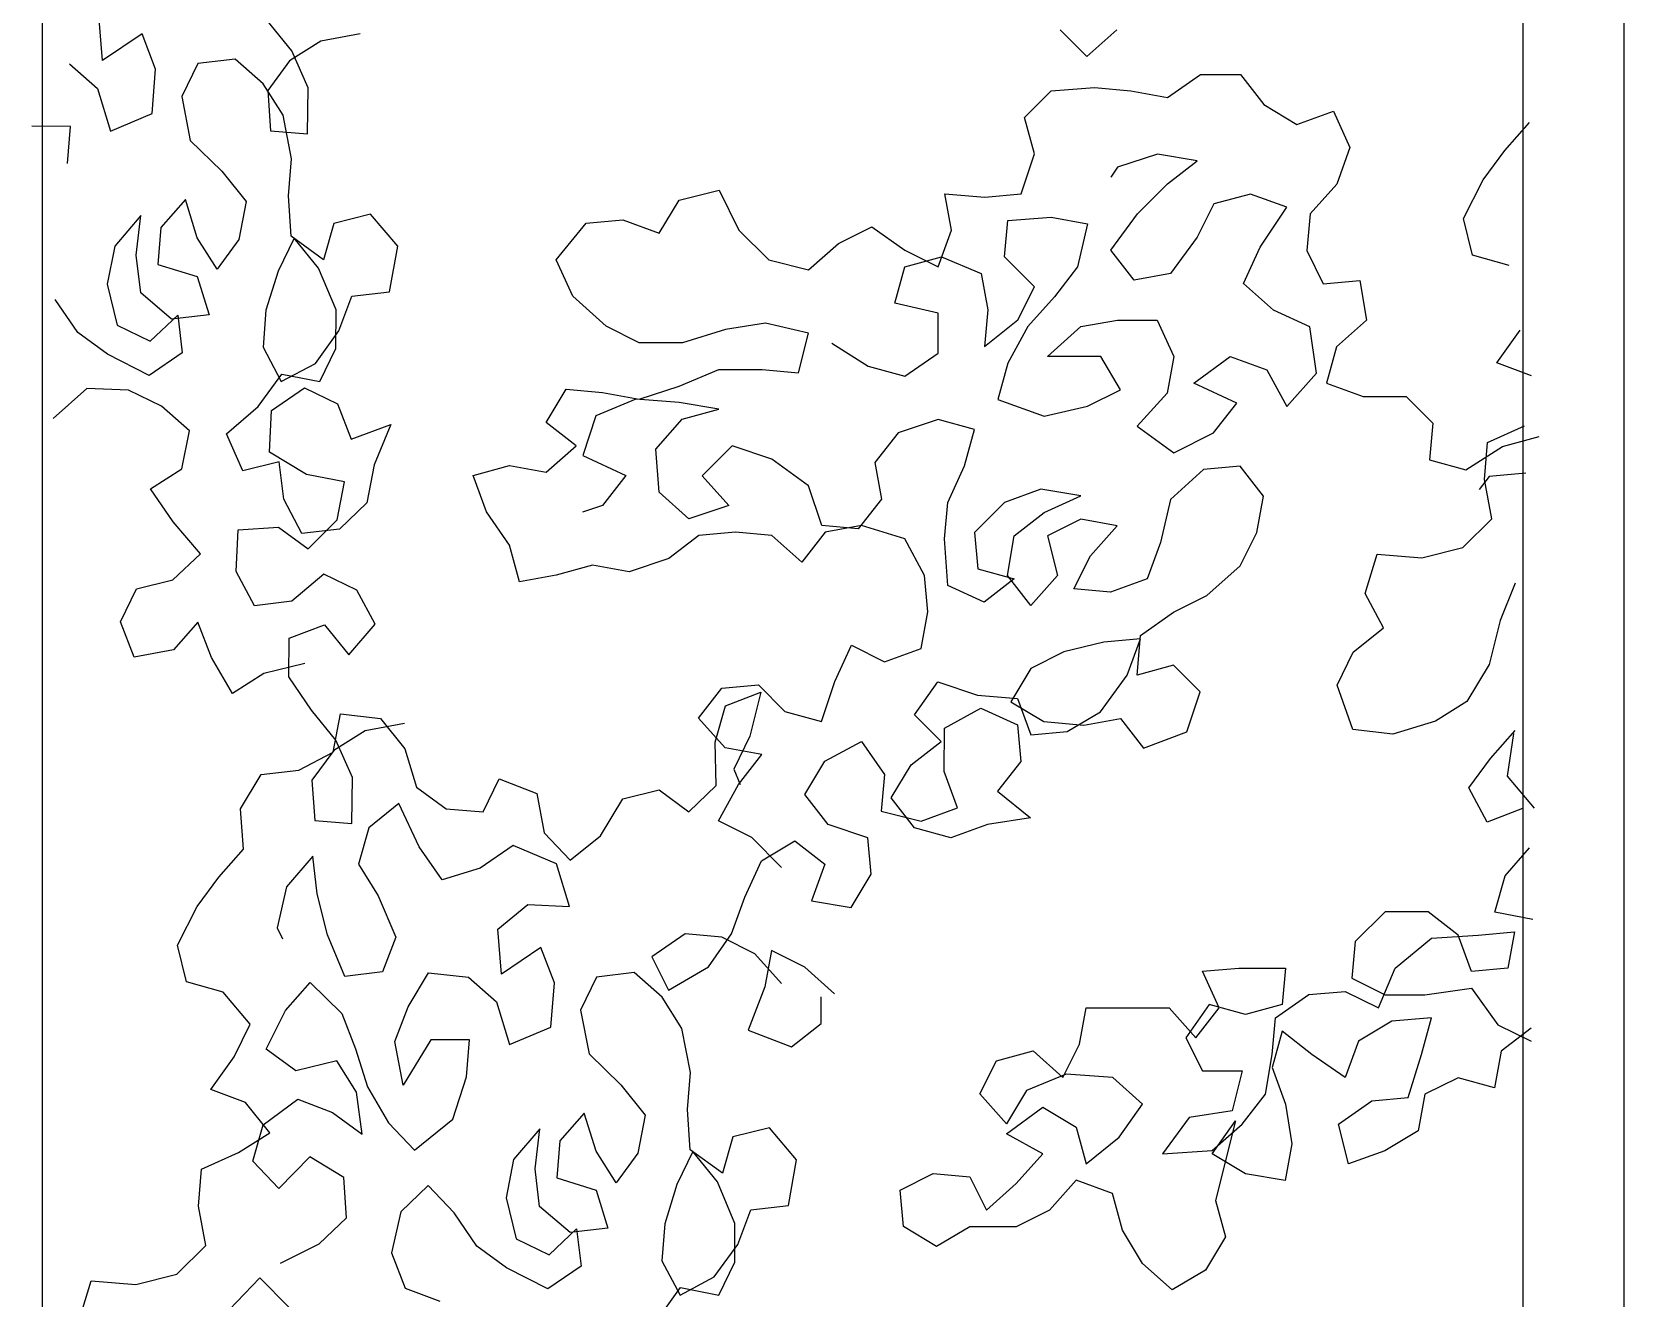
# Model space of a CAD drawing. Header units: millimetres. Extents: x -249630 to 95394, y -188036 to 109963.
# Drawn here: x -87597 to -87301.2, y 81345.6 to 81580.9 of the extents above; entities that cross this region are included whole.
import ezdxf

# ---------------------------------------------------------------- set-up
doc = ezdxf.new("R2010")
doc.units = ezdxf.units.MM
for name, color, linetype in [('AHojas', 86, 'Continuous'), ('Layer11', 30, 'Continuous'), ('Layer2', 8, 'Continuous')]:
    doc.layers.add(name, color=color, linetype=linetype)

msp = doc.modelspace()

# ---------------------------------------------------------------- linework, layer by layer
at = {"layer": 'AHojas'}
for p, q in [((-87583.813, 81575.58), (-87584.53, 81583.937)), ((-87548.69, 81577.393), (-87553.223, 81583.011)), ((-87576.501, 81580.531), (-87583.813, 81575.58)), ((-87573.98, 81573.967), (-87576.501, 81580.531)), ((-87535.989, 81580.532), (-87543.291, 81579.177)), ((-87401.018, 81576.336), (-87405.948, 81581.274)), ((-87395.463, 81581.264), (-87401.018, 81576.336)), ((-87543.291, 81579.177), (-87549.118, 81575.49)), ((-87545.641, 81570.51), (-87548.69, 81577.393)), ((-87589.949, 81574.962), (-87584.778, 81570.4)), ((-87574.637, 81565.718), (-87573.98, 81573.967)), ((-87566.15, 81575.003), (-87569.129, 81568.877)), ((-87559.167, 81575.831), (-87566.15, 81575.003)), ((-87553.997, 81571.269), (-87559.167, 81575.831)), ((-87549.118, 81575.49), (-87553.152, 81570.001)), ((-87550.311, 81565.441), (-87553.997, 81571.269)), ((-87386.044, 81568.67), (-87379.872, 81572.981)), ((-87379.872, 81572.981), (-87372.472, 81572.974)), ((-87372.472, 81572.974), (-87368.16, 81567.42)), ((-87584.778, 81570.4), (-87582.367, 81562.46)), ((-87569.129, 81568.877), (-87567.564, 81560.728)), ((-87553.152, 81570.001), (-87552.644, 81562.49)), ((-87545.77, 81561.943), (-87545.641, 81570.51)), ((-87412.567, 81564.994), (-87407.628, 81569.923)), ((-87407.628, 81569.923), (-87399.61, 81570.532)), ((-87399.61, 81570.532), (-87392.827, 81569.909)), ((-87392.827, 81569.909), (-87386.044, 81568.67)), ((-87582.367, 81562.46), (-87574.637, 81565.718)), ((-87548.746, 81557.293), (-87550.311, 81565.441)), ((-87410.723, 81558.208), (-87412.567, 81564.994)), ((-87368.16, 81567.42), (-87361.996, 81563.714)), ((-87361.996, 81563.714), (-87355.209, 81566.175)), ((-87355.209, 81566.175), (-87352.132, 81559.388)), ((-87589.769, 81563.326), (-87596.961, 81563.346)), ((-87590.316, 81556.453), (-87589.769, 81563.326)), ((-87552.644, 81562.49), (-87545.77, 81561.943)), ((-87323.383, 81558.877), (-87318.821, 81564.048)), ((-87567.564, 81560.728), (-87561.656, 81555.001)), ((-87352.132, 81559.388), (-87354.605, 81552.606)), ((-87549.294, 81550.419), (-87548.746, 81557.293)), ((-87413.197, 81550.809), (-87410.723, 81558.208)), ((-87387.904, 81558.187), (-87395.307, 81555.727)), ((-87380.504, 81556.947), (-87387.904, 81558.187)), ((-87386.058, 81552.635), (-87380.504, 81556.947)), ((-87327.417, 81553.388), (-87323.383, 81558.877)), ((-87561.656, 81555.001), (-87557.123, 81549.383)), ((-87395.307, 81555.727), (-87396.542, 81553.878)), ((-87331.032, 81546.205), (-87327.417, 81553.388)), ((-87548.785, 81542.908), (-87549.294, 81550.419)), ((-87476.722, 81549.634), (-87469.319, 81551.477)), ((-87469.319, 81551.477), (-87465.625, 81544.073)), ((-87427.381, 81550.822), (-87419.981, 81550.199)), ((-87426.154, 81544.037), (-87427.381, 81550.822)), ((-87419.981, 81550.199), (-87413.197, 81550.809)), ((-87391.614, 81547.089), (-87386.058, 81552.635)), ((-87370.642, 81550.77), (-87377.427, 81548.926)), ((-87363.86, 81548.297), (-87370.642, 81550.77)), ((-87354.605, 81552.606), (-87359.544, 81547.06)), ((-87568.44, 81549.73), (-87573.002, 81544.56)), ((-87566.238, 81542.638), (-87568.44, 81549.73)), ((-87557.123, 81549.383), (-87558.517, 81542.3)), ((-87480.428, 81543.47), (-87476.722, 81549.634)), ((-87377.427, 81548.926), (-87380.517, 81542.762)), ((-87368.801, 81540.901), (-87363.86, 81548.297)), ((-87576.698, 81546.791), (-87581.578, 81541.093)), ((-87577.564, 81539.39), (-87576.698, 81546.791)), ((-87573.002, 81544.56), (-87573.549, 81537.686)), ((-87540.846, 81545.319), (-87542.768, 81538.555)), ((-87534.072, 81546.994), (-87540.846, 81545.319)), ((-87529.011, 81541.057), (-87534.072, 81546.994)), ((-87499.551, 81538.553), (-87493.994, 81545.332)), ((-87493.994, 81545.332), (-87487.209, 81545.943)), ((-87487.209, 81545.943), (-87480.428, 81543.47)), ((-87447.126, 81541.589), (-87440.955, 81544.667)), ((-87440.955, 81544.667), (-87434.792, 81540.344)), ((-87416.291, 81539.094), (-87415.668, 81545.878)), ((-87415.668, 81545.878), (-87407.65, 81546.487)), ((-87407.65, 81546.487), (-87400.867, 81545.247)), ((-87400.867, 81545.247), (-87402.724, 81537.231)), ((-87396.554, 81540.309), (-87391.614, 81547.089)), ((-87359.544, 81547.06), (-87360.167, 81540.276)), ((-87329.358, 81539.431), (-87331.032, 81546.205)), ((-87562.551, 81536.811), (-87566.238, 81542.638)), ((-87558.517, 81542.3), (-87562.551, 81536.811)), ((-87548.257, 81542.589), (-87551.235, 81536.463)), ((-87542.768, 81538.555), (-87548.785, 81542.908)), ((-87543.724, 81536.971), (-87548.257, 81542.589)), ((-87465.625, 81544.073), (-87460.08, 81538.517)), ((-87452.681, 81536.66), (-87447.126, 81541.589)), ((-87428.627, 81537.255), (-87426.154, 81544.037)), ((-87380.517, 81542.762), (-87385.457, 81535.982)), ((-87581.578, 81541.093), (-87582.973, 81534.01)), ((-87576.736, 81532.406), (-87577.564, 81539.39)), ((-87530.514, 81532.599), (-87529.011, 81541.057)), ((-87496.474, 81531.767), (-87499.551, 81538.553)), ((-87460.08, 81538.517), (-87452.681, 81536.66)), ((-87434.795, 81537.261), (-87428.009, 81539.105)), ((-87434.792, 81540.344), (-87428.627, 81537.255)), ((-87428.009, 81539.105), (-87420.611, 81536.014)), ((-87410.745, 81533.538), (-87416.291, 81539.094)), ((-87392.242, 81534.755), (-87396.554, 81540.309)), ((-87371.89, 81534.119), (-87368.801, 81540.901)), ((-87360.167, 81540.276), (-87357.089, 81534.106)), ((-87322.594, 81537.509), (-87329.358, 81539.431)), ((-87573.549, 81537.686), (-87566.257, 81535.446)), ((-87566.257, 81535.446), (-87564.055, 81528.353)), ((-87551.235, 81536.463), (-87553.476, 81529.171)), ((-87540.466, 81529.241), (-87543.724, 81536.971)), ((-87436.651, 81530.478), (-87434.795, 81537.261)), ((-87420.611, 81536.014), (-87419.384, 81529.229)), ((-87402.724, 81537.231), (-87407.047, 81531.685)), ((-87385.457, 81535.982), (-87392.242, 81534.755)), ((-87582.973, 81534.01), (-87581.089, 81526.389)), ((-87571.038, 81527.526), (-87576.736, 81532.406)), ((-87537.497, 81531.772), (-87530.514, 81532.599)), ((-87413.835, 81527.374), (-87410.745, 81533.538)), ((-87366.344, 81529.18), (-87371.89, 81534.119)), ((-87357.089, 81534.106), (-87350.304, 81534.716)), ((-87350.304, 81534.716), (-87349.077, 81527.314)), ((-87588.391, 81525.034), (-87592.605, 81531.18)), ((-87539.948, 81525.327), (-87537.497, 81531.772)), ((-87490.311, 81526.21), (-87496.474, 81531.767)), ((-87428.635, 81528.621), (-87436.651, 81530.478)), ((-87407.047, 81531.685), (-87411.986, 81526.139)), ((-87574.963, 81523.411), (-87569.873, 81528.263)), ((-87564.055, 81528.353), (-87571.038, 81527.526)), ((-87569.873, 81528.263), (-87569.045, 81521.28)), ((-87553.476, 81529.171), (-87554.023, 81522.297)), ((-87540.485, 81522.049), (-87540.466, 81529.241)), ((-87460.707, 81526.8), (-87468.109, 81525.573)), ((-87452.691, 81524.942), (-87460.707, 81526.8)), ((-87428.642, 81521.22), (-87428.635, 81528.621)), ((-87419.384, 81529.229), (-87420.007, 81522.445)), ((-87420.007, 81522.445), (-87413.835, 81527.374)), ((-87402.118, 81526.13), (-87395.333, 81527.357)), ((-87395.333, 81527.357), (-87387.932, 81527.35)), ((-87387.932, 81527.35), (-87384.854, 81520.563)), ((-87359.563, 81526.091), (-87366.344, 81529.18)), ((-87349.077, 81527.314), (-87354.633, 81522.386)), ((-87582.902, 81521), (-87588.391, 81525.034)), ((-87581.089, 81526.389), (-87574.963, 81523.411)), ((-87544.3, 81519.309), (-87539.948, 81525.327)), ((-87484.147, 81523.121), (-87490.311, 81526.21)), ((-87468.109, 81525.573), (-87476.129, 81523.114)), ((-87454.548, 81517.543), (-87452.691, 81524.942)), ((-87411.986, 81526.139), (-87415.692, 81519.358)), ((-87408.29, 81520.585), (-87402.118, 81526.13)), ((-87358.337, 81517.455), (-87359.563, 81526.091)), ((-87324.864, 81519.429), (-87320.511, 81525.446)), ((-87575.191, 81517.066), (-87582.902, 81521)), ((-87569.045, 81521.28), (-87575.191, 81517.066)), ((-87554.023, 81522.297), (-87550.656, 81515.942)), ((-87543.463, 81515.923), (-87540.485, 81522.049)), ((-87476.129, 81523.114), (-87484.147, 81523.121)), ((-87448.376, 81523.088), (-87441.596, 81518.765)), ((-87434.813, 81516.908), (-87428.642, 81521.22)), ((-87398.423, 81520.576), (-87408.29, 81520.585)), ((-87394.728, 81514.405), (-87398.423, 81520.576)), ((-87384.854, 81520.563), (-87386.094, 81513.78)), ((-87381.158, 81515.626), (-87374.37, 81520.554)), ((-87374.37, 81520.554), (-87367.588, 81518.08)), ((-87354.633, 81522.386), (-87356.489, 81515.603)), ((-87550.656, 81515.942), (-87544.3, 81519.309)), ((-87476.753, 81515.097), (-87469.35, 81518.173)), ((-87469.35, 81518.173), (-87461.332, 81518.166)), ((-87461.332, 81518.166), (-87454.548, 81517.543)), ((-87441.596, 81518.765), (-87434.813, 81516.908)), ((-87415.692, 81519.358), (-87417.549, 81512.575)), ((-87367.588, 81518.08), (-87363.894, 81511.293)), ((-87318.419, 81516.979), (-87324.864, 81519.429)), ((-87586.727, 81514.664), (-87592.982, 81509.075)), ((-87579.006, 81514.326), (-87586.727, 81514.664)), ((-87554.899, 81511.299), (-87550.546, 81517.317)), ((-87552.468, 81510.552), (-87546.322, 81514.767)), ((-87550.546, 81517.317), (-87543.463, 81515.923)), ((-87546.322, 81514.767), (-87540.196, 81511.789)), ((-87484.156, 81512.636), (-87476.753, 81515.097)), ((-87373.144, 81511.918), (-87381.158, 81515.626)), ((-87363.894, 81511.293), (-87358.337, 81517.455)), ((-87356.489, 81515.603), (-87349.707, 81513.13)), ((-87572.88, 81511.348), (-87579.006, 81514.326)), ((-87540.196, 81511.789), (-87537.675, 81505.224)), ((-87501.429, 81508.335), (-87497.723, 81514.499)), ((-87497.723, 81514.499), (-87490.939, 81513.876)), ((-87484.773, 81512.637), (-87492.177, 81509.56)), ((-87490.939, 81513.876), (-87484.156, 81512.636)), ((-87476.756, 81512.013), (-87484.773, 81512.637)), ((-87469.356, 81510.773), (-87476.756, 81512.013)), ((-87417.549, 81512.575), (-87408.917, 81509.484)), ((-87400.898, 81511.327), (-87394.728, 81514.405)), ((-87386.094, 81513.78), (-87391.65, 81507.618)), ((-87377.466, 81506.371), (-87373.144, 81511.918)), ((-87349.707, 81513.13), (-87341.689, 81513.123)), ((-87341.689, 81513.123), (-87336.76, 81508.184)), ((-87567.709, 81506.786), (-87572.88, 81511.348)), ((-87560.836, 81506.238), (-87554.899, 81511.299)), ((-87552.806, 81502.832), (-87552.468, 81510.552)), ((-87492.177, 81509.56), (-87494.65, 81502.161)), ((-87481.081, 81503.383), (-87476.142, 81508.929)), ((-87476.142, 81508.929), (-87469.356, 81510.773)), ((-87428.653, 81508.885), (-87436.056, 81506.425)), ((-87421.871, 81507.029), (-87428.653, 81508.885)), ((-87408.917, 81509.484), (-87400.898, 81511.327)), ((-87569.103, 81499.703), (-87567.709, 81506.786)), ((-87557.787, 81499.355), (-87560.836, 81506.238)), ((-87537.675, 81505.224), (-87530.264, 81507.954)), ((-87530.264, 81507.954), (-87533.351, 81500.453)), ((-87495.882, 81504.013), (-87501.429, 81508.335)), ((-87436.056, 81506.425), (-87440.379, 81500.878)), ((-87423.727, 81500.246), (-87421.871, 81507.029)), ((-87391.65, 81507.618), (-87384.871, 81502.678)), ((-87384.871, 81502.678), (-87377.466, 81506.371)), ((-87336.76, 81508.184), (-87337.383, 81501.401)), ((-87326.596, 81504.626), (-87319.713, 81507.675)), ((-87545.942, 81498.689), (-87552.806, 81502.832)), ((-87501.437, 81499.084), (-87495.882, 81504.013)), ((-87480.472, 81495.364), (-87481.081, 81503.383)), ((-87466.896, 81503.986), (-87472.451, 81498.441)), ((-87459.497, 81501.513), (-87466.896, 81503.986)), ((-87330.601, 81499.544), (-87323.813, 81503.855)), ((-87327.144, 81497.752), (-87326.596, 81504.626)), ((-87323.813, 81503.855), (-87317.027, 81505.699)), ((-87551.013, 81501.029), (-87557.787, 81499.355)), ((-87550.186, 81494.046), (-87551.013, 81501.029)), ((-87533.351, 81500.453), (-87534.745, 81493.37)), ((-87515.006, 81498.48), (-87508.22, 81500.324)), ((-87508.22, 81500.324), (-87501.437, 81499.084)), ((-87494.65, 81502.161), (-87486.636, 81498.454)), ((-87452.717, 81496.572), (-87459.497, 81501.513)), ((-87440.379, 81500.878), (-87439.151, 81494.093)), ((-87426.817, 81493.465), (-87423.727, 81500.246)), ((-87372.538, 81500.199), (-87379.323, 81499.589)), ((-87368.226, 81494.645), (-87372.538, 81500.199)), ((-87337.383, 81501.401), (-87330.601, 81499.544)), ((-87574.931, 81496.017), (-87569.103, 81499.703)), ((-87538.86, 81497.295), (-87545.942, 81498.689)), ((-87540.254, 81490.212), (-87538.86, 81497.295)), ((-87512.545, 81491.693), (-87515.006, 81498.48)), ((-87486.636, 81498.454), (-87490.958, 81492.907)), ((-87472.451, 81498.441), (-87467.522, 81492.886)), ((-87379.323, 81499.589), (-87385.495, 81494.044)), ((-87326.285, 81498.307), (-87328.137, 81495.842)), ((-87325.788, 81490.45), (-87327.144, 81497.752)), ((-87319.5, 81498.917), (-87326.285, 81498.307)), ((-87570.716, 81489.871), (-87574.931, 81496.017)), ((-87546.818, 81487.691), (-87550.186, 81494.046)), ((-87474.926, 81490.425), (-87480.472, 81495.364)), ((-87450.257, 81489.169), (-87452.717, 81496.572)), ((-87439.151, 81494.093), (-87443.474, 81488.546)), ((-87409.546, 81495.916), (-87416.333, 81493.455)), ((-87402.147, 81494.676), (-87409.546, 81495.916)), ((-87408.934, 81491.598), (-87402.147, 81494.676)), ((-87385.495, 81494.044), (-87387.353, 81486.028)), ((-87369.466, 81487.862), (-87368.226, 81494.645)), ((-87534.745, 81493.37), (-87539.835, 81488.518)), ((-87508.234, 81485.522), (-87512.545, 81491.693)), ((-87490.958, 81492.907), (-87494.66, 81491.677)), ((-87467.522, 81492.886), (-87474.926, 81490.425)), ((-87427.44, 81486.682), (-87426.817, 81493.465)), ((-87416.333, 81493.455), (-87421.888, 81487.91)), ((-87414.488, 81487.286), (-87408.934, 81491.598)), ((-87565.655, 81483.934), (-87570.716, 81489.871)), ((-87559.001, 81480.637), (-87558.663, 81488.357)), ((-87558.663, 81488.357), (-87551.152, 81488.866)), ((-87551.152, 81488.866), (-87545.662, 81484.832)), ((-87539.835, 81488.518), (-87546.818, 81487.691)), ((-87545.662, 81484.832), (-87540.254, 81490.212)), ((-87443.474, 81488.546), (-87450.257, 81489.169)), ((-87442.856, 81489.163), (-87449.642, 81487.935)), ((-87434.841, 81486.688), (-87442.856, 81489.163)), ((-87402.151, 81490.359), (-87408.321, 81487.281)), ((-87395.368, 81489.119), (-87402.151, 81490.359)), ((-87400.307, 81483.573), (-87395.368, 81489.119)), ((-87331.197, 81485.071), (-87325.788, 81490.45)), ((-87506.39, 81478.736), (-87508.234, 81485.522)), ((-87473.078, 81487.34), (-87478.633, 81483.028)), ((-87466.294, 81487.951), (-87473.078, 81487.34)), ((-87459.51, 81487.328), (-87466.294, 81487.951)), ((-87453.964, 81482.389), (-87459.51, 81487.328)), ((-87449.642, 81487.935), (-87453.964, 81482.389)), ((-87431.147, 81479.901), (-87434.841, 81486.688)), ((-87426.831, 81478.047), (-87427.44, 81486.682)), ((-87421.888, 81487.91), (-87421.278, 81481.125)), ((-87415.728, 81479.887), (-87414.488, 81487.286)), ((-87408.321, 81487.281), (-87406.477, 81479.878)), ((-87387.353, 81486.028), (-87389.826, 81479.246)), ((-87372.555, 81481.697), (-87369.466, 81487.862)), ((-87338.817, 81483.187), (-87331.197, 81485.071)), ((-87570.745, 81479.082), (-87565.655, 81483.934)), ((-87478.633, 81483.028), (-87486.036, 81480.568)), ((-87403.396, 81477.408), (-87400.307, 81483.573)), ((-87349.307, 81476.552), (-87347.066, 81483.844)), ((-87347.066, 81483.844), (-87338.817, 81483.187)), ((-87555.633, 81474.282), (-87559.001, 81480.637)), ((-87542.713, 81480.17), (-87548.65, 81475.109)), ((-87536.587, 81477.192), (-87542.713, 81480.17)), ((-87499.605, 81479.963), (-87506.39, 81478.736)), ((-87492.819, 81481.807), (-87499.605, 81479.963)), ((-87486.036, 81480.568), (-87492.819, 81481.807)), ((-87430.536, 81473.116), (-87431.147, 81479.901)), ((-87421.278, 81481.125), (-87414.496, 81479.269)), ((-87414.496, 81479.269), (-87420.05, 81474.957)), ((-87411.416, 81474.332), (-87415.728, 81479.887)), ((-87406.477, 81479.878), (-87411.416, 81474.332)), ((-87389.826, 81479.246), (-87396.612, 81476.786)), ((-87378.728, 81476.152), (-87372.555, 81481.697)), ((-87580.497, 81471.282), (-87577.519, 81477.408)), ((-87577.519, 81477.408), (-87570.745, 81479.082)), ((-87533.219, 81470.837), (-87536.587, 81477.192)), ((-87420.05, 81474.957), (-87426.831, 81478.047)), ((-87396.612, 81476.786), (-87403.396, 81477.408)), ((-87345.939, 81470.197), (-87349.307, 81476.552)), ((-87321.484, 81478.487), (-87324.253, 81471.513)), ((-87548.65, 81475.109), (-87555.633, 81474.282)), ((-87384.898, 81473.074), (-87378.728, 81476.152)), ((-87577.976, 81464.717), (-87580.497, 81471.282)), ((-87566.113, 81471.243), (-87570.675, 81466.072)), ((-87563.592, 81464.678), (-87566.113, 81471.243)), ((-87549.198, 81468.236), (-87542.633, 81470.756)), ((-87542.633, 81470.756), (-87538.1, 81465.138)), ((-87538.1, 81465.138), (-87533.219, 81470.837)), ((-87431.776, 81466.333), (-87430.536, 81473.116)), ((-87391.069, 81468.763), (-87384.898, 81473.074)), ((-87324.253, 81471.513), (-87326.284, 81463.375)), ((-87549.217, 81461.043), (-87549.198, 81468.236)), ((-87397.854, 81467.536), (-87405.257, 81465.692)), ((-87391.07, 81468.146), (-87397.854, 81467.536)), ((-87393.543, 81461.364), (-87391.07, 81468.146)), ((-87391.693, 81461.363), (-87391.069, 81468.763)), ((-87351.557, 81465.664), (-87345.939, 81470.197)), ((-87570.675, 81466.072), (-87577.976, 81464.717)), ((-87559.696, 81458.004), (-87563.592, 81464.678)), ((-87447.817, 81460.18), (-87444.727, 81466.962)), ((-87444.727, 81466.962), (-87438.562, 81463.872)), ((-87438.562, 81463.872), (-87431.776, 81466.333)), ((-87405.257, 81465.692), (-87411.427, 81462.614)), ((-87354.535, 81459.537), (-87351.557, 81465.664)), ((-87553.869, 81461.691), (-87559.696, 81458.004)), ((-87546.249, 81463.574), (-87553.869, 81461.691)), ((-87411.427, 81462.614), (-87415.133, 81456.45)), ((-87384.907, 81463.207), (-87391.693, 81461.363)), ((-87379.977, 81458.268), (-87384.907, 81463.207)), ((-87326.284, 81463.375), (-87330.428, 81456.511)), ((-87545.003, 81454.897), (-87549.217, 81461.043)), ((-87473.109, 81453.419), (-87468.787, 81458.966)), ((-87468.787, 81458.966), (-87462.002, 81459.577)), ((-87462.002, 81459.577), (-87457.073, 81454.638)), ((-87450.291, 81452.782), (-87447.817, 81460.18)), ((-87433.021, 81454), (-87428.698, 81460.163)), ((-87428.698, 81460.163), (-87421.299, 81457.689)), ((-87398.483, 81454.585), (-87393.543, 81461.364)), ((-87351.596, 81451.279), (-87354.535, 81459.537)), ((-87470.045, 81448.907), (-87468.123, 81455.671)), ((-87468.123, 81455.671), (-87461.559, 81458.192)), ((-87461.559, 81458.192), (-87463.59, 81450.053)), ((-87421.299, 81457.689), (-87413.899, 81457.066)), ((-87415.133, 81456.45), (-87408.969, 81452.744)), ((-87413.899, 81457.066), (-87411.438, 81450.279)), ((-87382.451, 81450.87), (-87379.977, 81458.268)), ((-87330.428, 81456.511), (-87336.255, 81452.824)), ((-87540.47, 81449.279), (-87545.003, 81454.897)), ((-87541.022, 81447.088), (-87539.628, 81454.171)), ((-87539.628, 81454.171), (-87532.226, 81453.305)), ((-87532.226, 81453.305), (-87527.693, 81447.687)), ((-87468.18, 81447.864), (-87473.109, 81453.419)), ((-87457.073, 81454.638), (-87450.291, 81452.782)), ((-87428.091, 81449.061), (-87433.021, 81454)), ((-87427.472, 81451.528), (-87420.685, 81455.222)), ((-87420.685, 81455.222), (-87413.904, 81452.132)), ((-87408.969, 81452.744), (-87401.569, 81452.121)), ((-87404.654, 81450.89), (-87398.483, 81454.585)), ((-87401.569, 81452.121), (-87394.784, 81453.348)), ((-87394.784, 81453.348), (-87390.472, 81447.793)), ((-87336.255, 81452.824), (-87344.194, 81450.413)), ((-87535.071, 81451.063), (-87540.898, 81447.377)), ((-87527.769, 81452.418), (-87535.071, 81451.063)), ((-87463.59, 81450.053), (-87466.568, 81443.926)), ((-87427.48, 81443.51), (-87427.472, 81451.528)), ((-87413.904, 81452.132), (-87413.293, 81445.347)), ((-87411.438, 81450.279), (-87404.654, 81450.89)), ((-87390.472, 81447.793), (-87382.451, 81450.87)), ((-87344.194, 81450.413), (-87351.596, 81451.279)), ((-87326.014, 81445.922), (-87321.452, 81451.092)), ((-87321.771, 81450.564), (-87322.955, 81442.635)), ((-87547.377, 81443.721), (-87541.022, 81447.088)), ((-87540.898, 81447.377), (-87544.932, 81441.887)), ((-87537.421, 81442.396), (-87540.47, 81449.279)), ((-87527.693, 81447.687), (-87525.491, 81440.595)), ((-87469.855, 81440.868), (-87470.045, 81448.907)), ((-87461.397, 81446.625), (-87468.18, 81447.864)), ((-87465.72, 81441.078), (-87461.397, 81446.625)), ((-87449.681, 81445.38), (-87442.893, 81449.075)), ((-87442.893, 81449.075), (-87438.582, 81442.903)), ((-87433.646, 81444.749), (-87428.091, 81449.061)), ((-87554.36, 81442.894), (-87547.377, 81443.721)), ((-87466.568, 81443.926), (-87465.413, 81441.067)), ((-87453.387, 81439.216), (-87449.681, 81445.38)), ((-87437.352, 81438.585), (-87433.646, 81444.749)), ((-87413.293, 81445.347), (-87417.615, 81439.8)), ((-87330.048, 81440.433), (-87326.014, 81445.922)), ((-87558.185, 81436.558), (-87554.36, 81442.894)), ((-87544.932, 81441.887), (-87544.423, 81434.376)), ((-87537.55, 81433.829), (-87537.421, 81442.396)), ((-87513.128, 81436.013), (-87510.15, 81442.14)), ((-87510.15, 81442.14), (-87503.177, 81439.371)), ((-87474.945, 81436.016), (-87469.855, 81440.868)), ((-87469.426, 81434.297), (-87465.72, 81441.078)), ((-87438.582, 81442.903), (-87439.205, 81436.12)), ((-87425.019, 81436.724), (-87427.48, 81443.51)), ((-87322.955, 81442.635), (-87317.894, 81436.698)), ((-87525.491, 81440.595), (-87520.002, 81436.561)), ((-87503.177, 81439.371), (-87501.822, 81432.069)), ((-87491.352, 81431.512), (-87487.208, 81438.376)), ((-87487.208, 81438.376), (-87480.435, 81440.05)), ((-87480.435, 81440.05), (-87474.945, 81436.016)), ((-87449.075, 81433.662), (-87453.387, 81439.216)), ((-87433.04, 81433.03), (-87437.352, 81438.585)), ((-87417.615, 81439.8), (-87411.452, 81434.861)), ((-87326.68, 81434.077), (-87330.048, 81440.433)), ((-87557.676, 81429.047), (-87558.185, 81436.558)), ((-87528.778, 81437.536), (-87534.396, 81433.003)), ((-87524.992, 81429.487), (-87528.778, 81437.536)), ((-87520.002, 81436.561), (-87513.128, 81436.013)), ((-87439.205, 81436.12), (-87431.805, 81434.263)), ((-87431.805, 81434.263), (-87425.019, 81436.724)), ((-87411.452, 81434.861), (-87419.471, 81433.635)), ((-87320.116, 81436.598), (-87326.68, 81434.077)), ((-87544.423, 81434.376), (-87537.55, 81433.829)), ((-87534.396, 81433.003), (-87536.318, 81426.239)), ((-87501.822, 81432.069), (-87496.97, 81426.979)), ((-87463.262, 81431.208), (-87469.426, 81434.297)), ((-87441.676, 81431.188), (-87449.075, 81433.662)), ((-87426.258, 81431.174), (-87433.04, 81433.03)), ((-87419.471, 81433.635), (-87426.258, 81431.174)), ((-87562.238, 81423.876), (-87557.676, 81429.047)), ((-87520.778, 81423.341), (-87524.992, 81429.487)), ((-87507.539, 81429.758), (-87513.685, 81425.544)), ((-87499.51, 81426.351), (-87507.539, 81429.758)), ((-87496.97, 81426.979), (-87491.352, 81431.512)), ((-87457.716, 81425.652), (-87463.262, 81431.208)), ((-87461.416, 81426.889), (-87455.245, 81430.584)), ((-87455.245, 81430.584), (-87449.698, 81426.262)), ((-87441.065, 81424.404), (-87441.676, 81431.188)), ((-87323.323, 81424.126), (-87318.761, 81429.296)), ((-87544.776, 81427.743), (-87549.657, 81422.044)), ((-87543.949, 81420.76), (-87544.776, 81427.743)), ((-87536.318, 81426.239), (-87532.632, 81420.412)), ((-87497.099, 81418.412), (-87499.51, 81426.351)), ((-87464.505, 81420.108), (-87461.416, 81426.889)), ((-87449.698, 81426.262), (-87452.171, 81419.48)), ((-87566.272, 81418.387), (-87562.238, 81423.876)), ((-87513.685, 81425.544), (-87520.778, 81423.341)), ((-87444.772, 81418.24), (-87441.065, 81424.404)), ((-87325.245, 81417.362), (-87323.323, 81424.126)), ((-87549.657, 81422.044), (-87551.369, 81414.433)), ((-87542.065, 81413.139), (-87543.949, 81420.76)), ((-87532.632, 81420.412), (-87529.374, 81412.682)), ((-87466.979, 81413.326), (-87464.505, 81420.108)), ((-87569.888, 81411.204), (-87566.272, 81418.387)), ((-87510.437, 81414.217), (-87504.819, 81418.75)), ((-87504.819, 81418.75), (-87497.099, 81418.412)), ((-87452.171, 81419.48), (-87444.772, 81418.24)), ((-87345.603, 81417.435), (-87351.159, 81411.889)), ((-87337.585, 81417.427), (-87345.603, 81417.435)), ((-87332.039, 81413.105), (-87337.585, 81417.427)), ((-87318.162, 81415.968), (-87325.245, 81417.362)), ((-87551.369, 81414.433), (-87550.423, 81412.421)), ((-87509.719, 81405.86), (-87510.437, 81414.217)), ((-87568.214, 81404.431), (-87569.888, 81411.204)), ((-87538.807, 81405.409), (-87542.065, 81413.139)), ((-87529.374, 81412.682), (-87531.824, 81406.236)), ((-87475.613, 81413.334), (-87481.784, 81409.022)), ((-87468.829, 81412.711), (-87475.613, 81413.334)), ((-87471.301, 81407.163), (-87466.979, 81413.326)), ((-87462.665, 81409.622), (-87468.829, 81412.711)), ((-87351.159, 81411.889), (-87351.782, 81405.106)), ((-87343.762, 81406.948), (-87336.973, 81412.493)), ((-87336.973, 81412.493), (-87328.338, 81413.102)), ((-87329.578, 81406.319), (-87332.039, 81413.105)), ((-87328.338, 81413.102), (-87321.554, 81413.712)), ((-87321.554, 81413.712), (-87322.793, 81406.929)), ((-87502.408, 81410.811), (-87509.719, 81405.86)), ((-87499.887, 81404.247), (-87502.408, 81410.811)), ((-87481.784, 81409.022), (-87478.706, 81402.852)), ((-87457.736, 81404.066), (-87462.665, 81409.622)), ((-87459.581, 81410.235), (-87460.82, 81403.453)), ((-87453.416, 81407.146), (-87459.581, 81410.235)), ((-87531.824, 81406.236), (-87538.807, 81405.409)), ((-87527.082, 81399.772), (-87523.257, 81406.108)), ((-87523.257, 81406.108), (-87515.856, 81405.242)), ((-87515.856, 81405.242), (-87510.685, 81400.68)), ((-87492.057, 81405.283), (-87495.035, 81399.157)), ((-87485.074, 81406.111), (-87492.057, 81405.283)), ((-87479.904, 81401.549), (-87485.074, 81406.111)), ((-87478.706, 81402.852), (-87471.301, 81407.163)), ((-87447.87, 81402.207), (-87453.416, 81407.146)), ((-87379.534, 81406.364), (-87372.749, 81406.975)), ((-87376.456, 81399.578), (-87379.534, 81406.364)), ((-87372.749, 81406.975), (-87364.115, 81406.967)), ((-87364.115, 81406.967), (-87364.738, 81400.184)), ((-87346.853, 81399.55), (-87343.762, 81406.948)), ((-87322.793, 81406.929), (-87329.578, 81406.319)), ((-87561.45, 81402.509), (-87568.214, 81404.431)), ((-87556.389, 81396.572), (-87561.45, 81402.509)), ((-87549.824, 81399.093), (-87545.262, 81404.263)), ((-87545.262, 81404.263), (-87539.355, 81398.536)), ((-87500.544, 81395.998), (-87499.887, 81404.247)), ((-87460.82, 81403.453), (-87463.911, 81395.438)), ((-87359.802, 81402.029), (-87353.017, 81402.64)), ((-87353.017, 81402.64), (-87346.853, 81399.55)), ((-87351.782, 81405.106), (-87345.617, 81402.016)), ((-87338.216, 81402.01), (-87329.581, 81403.235)), ((-87329.581, 81403.235), (-87324.653, 81396.446)), ((-87529.532, 81393.326), (-87527.082, 81399.772)), ((-87510.685, 81400.68), (-87508.274, 81392.74)), ((-87476.217, 81395.721), (-87479.904, 81401.549)), ((-87450.342, 81396.659), (-87450.337, 81401.593)), ((-87402.365, 81392.817), (-87401.126, 81399.6)), ((-87401.126, 81399.6), (-87385.707, 81399.586)), ((-87385.707, 81399.586), (-87380.778, 81394.031)), ((-87378.306, 81400.196), (-87382.629, 81394.033)), ((-87380.778, 81394.031), (-87376.456, 81399.578)), ((-87371.523, 81398.34), (-87378.306, 81400.196)), ((-87364.738, 81400.184), (-87371.523, 81398.34)), ((-87365.973, 81397.718), (-87359.802, 81402.029)), ((-87345.617, 81402.016), (-87338.216, 81402.01)), ((-87559.367, 81390.445), (-87556.389, 81396.572)), ((-87553.44, 81391.91), (-87549.824, 81399.093)), ((-87539.355, 81398.536), (-87536.834, 81391.971)), ((-87495.035, 81399.157), (-87493.471, 81391.008)), ((-87455.896, 81392.347), (-87450.342, 81396.659)), ((-87366.596, 81390.934), (-87365.973, 81397.718)), ((-87344.388, 81397.081), (-87350.559, 81393.386)), ((-87336.987, 81397.691), (-87344.388, 81397.081)), ((-87338.843, 81390.909), (-87336.987, 81397.691)), ((-87324.653, 81396.446), (-87318.489, 81393.357)), ((-87522.868, 81393.626), (-87527.967, 81385.178)), ((-87515.675, 81393.606), (-87522.868, 81393.626)), ((-87516.223, 81386.733), (-87515.675, 81393.606)), ((-87508.274, 81392.74), (-87500.544, 81395.998)), ((-87474.653, 81387.573), (-87476.217, 81395.721)), ((-87463.911, 81395.438), (-87455.896, 81392.347)), ((-87382.629, 81394.033), (-87379.551, 81387.862)), ((-87364.742, 81395.25), (-87366.599, 81388.467)), ((-87359.196, 81390.927), (-87364.742, 81395.25)), ((-87350.559, 81393.386), (-87353.032, 81386.605)), ((-87318.486, 81395.824), (-87324.041, 81391.512)), ((-87563.72, 81384.428), (-87559.367, 81390.445)), ((-87547.951, 81387.876), (-87553.44, 81391.91)), ((-87536.834, 81391.971), (-87534.632, 81384.879)), ((-87527.967, 81385.178), (-87529.532, 81393.326)), ((-87493.471, 81391.008), (-87487.563, 81385.281)), ((-87417.787, 81389.748), (-87411.001, 81391.592)), ((-87411.001, 81391.592), (-87405.455, 81386.653)), ((-87405.455, 81386.653), (-87402.365, 81392.817)), ((-87367.837, 81383.535), (-87366.596, 81390.934)), ((-87353.032, 81386.605), (-87359.196, 81390.927)), ((-87341.317, 81382.893), (-87338.843, 81390.909)), ((-87324.041, 81391.512), (-87325.281, 81384.729)), ((-87540.33, 81389.759), (-87547.951, 81387.876)), ((-87536.644, 81383.932), (-87540.33, 81389.759)), ((-87475.2, 81380.699), (-87474.653, 81387.573)), ((-87420.876, 81383.583), (-87417.787, 81389.748)), ((-87379.551, 81387.862), (-87372.15, 81387.856)), ((-87372.15, 81387.856), (-87374.007, 81380.456)), ((-87366.599, 81388.467), (-87364.138, 81381.681)), ((-87534.632, 81384.879), (-87530.736, 81378.205)), ((-87518.782, 81378.913), (-87516.223, 81386.733)), ((-87487.563, 81385.281), (-87483.03, 81379.663)), ((-87404.837, 81387.269), (-87412.241, 81384.192)), ((-87396.204, 81386.644), (-87404.837, 81387.269)), ((-87390.658, 81381.705), (-87396.204, 81386.644)), ((-87332.063, 81386.585), (-87338.233, 81383.507)), ((-87325.281, 81384.729), (-87332.063, 81386.585)), ((-87557.274, 81381.978), (-87563.72, 81384.428)), ((-87552.741, 81376.36), (-87557.274, 81381.978)), ((-87554.006, 81377.844), (-87547.542, 81382.586)), ((-87547.542, 81382.586), (-87541.096, 81380.136)), ((-87535.607, 81376.102), (-87536.644, 81383.932)), ((-87415.947, 81378.028), (-87420.876, 81383.583)), ((-87412.241, 81384.192), (-87415.947, 81378.028)), ((-87394.98, 81375.542), (-87390.658, 81381.705)), ((-87372.159, 81377.988), (-87367.837, 81383.535)), ((-87364.138, 81381.681), (-87362.911, 81374.279)), ((-87354.273, 81377.971), (-87348.102, 81382.283)), ((-87348.102, 81382.283), (-87341.317, 81382.893)), ((-87338.233, 81383.507), (-87339.473, 81376.724)), ((-87541.096, 81380.136), (-87535.607, 81376.102)), ((-87525.884, 81373.114), (-87518.782, 81378.913)), ((-87494.346, 81380.01), (-87498.908, 81374.84)), ((-87492.144, 81372.918), (-87494.346, 81380.01)), ((-87483.03, 81379.663), (-87484.424, 81372.58)), ((-87474.692, 81373.188), (-87475.2, 81380.699)), ((-87415.949, 81376.178), (-87409.16, 81381.105)), ((-87409.16, 81381.105), (-87402.996, 81377.399)), ((-87382.025, 81379.23), (-87386.966, 81372.451)), ((-87374.007, 81380.456), (-87382.025, 81379.23)), ((-87377.715, 81372.442), (-87373.392, 81378.606)), ((-87373.392, 81378.606), (-87377.106, 81363.807)), ((-87558.569, 81372.674), (-87552.741, 81376.36)), ((-87555.929, 81371.08), (-87554.006, 81377.844)), ((-87530.736, 81378.205), (-87525.884, 81373.114)), ((-87502.604, 81377.071), (-87507.485, 81371.373)), ((-87503.47, 81369.669), (-87502.604, 81377.071)), ((-87459.979, 81377.274), (-87466.752, 81375.599)), ((-87454.918, 81371.337), (-87459.979, 81377.274)), ((-87409.168, 81372.471), (-87415.949, 81376.178)), ((-87402.996, 81377.399), (-87401.152, 81370.614)), ((-87377.714, 81373.059), (-87372.159, 81377.988)), ((-87352.43, 81370.569), (-87354.273, 81377.971)), ((-87339.473, 81376.724), (-87345.644, 81373.03)), ((-87565.452, 81369.625), (-87558.569, 81372.674)), ((-87498.908, 81374.84), (-87499.456, 81367.966)), ((-87488.458, 81367.091), (-87492.144, 81372.918)), ((-87474.164, 81372.869), (-87477.142, 81366.743)), ((-87468.674, 81368.835), (-87474.692, 81373.188)), ((-87469.631, 81367.251), (-87474.164, 81372.869)), ((-87466.752, 81375.599), (-87468.674, 81368.835)), ((-87401.152, 81370.614), (-87394.98, 81375.542)), ((-87386.966, 81372.451), (-87377.714, 81373.059)), ((-87362.911, 81374.279), (-87364.151, 81367.496)), ((-87345.644, 81373.03), (-87352.43, 81370.569)), ((-87551.077, 81365.99), (-87555.929, 81371.08)), ((-87545.349, 81371.898), (-87551.077, 81365.99)), ((-87539.013, 81368.073), (-87545.349, 81371.898)), ((-87507.485, 81371.373), (-87508.879, 81364.29)), ((-87484.424, 81372.58), (-87488.458, 81367.091)), ((-87456.421, 81362.879), (-87454.918, 81371.337)), ((-87414.107, 81366.925), (-87409.168, 81372.471)), ((-87371.551, 81368.736), (-87377.715, 81372.442)), ((-87565.999, 81362.751), (-87565.452, 81369.625)), ((-87538.505, 81360.562), (-87539.013, 81368.073)), ((-87502.643, 81362.686), (-87503.47, 81369.669)), ((-87499.456, 81367.966), (-87492.164, 81365.726)), ((-87466.373, 81359.521), (-87469.631, 81367.251)), ((-87435.694, 81365.711), (-87429.524, 81368.789)), ((-87429.524, 81368.789), (-87422.74, 81368.166)), ((-87422.74, 81368.166), (-87419.662, 81361.996)), ((-87419.662, 81361.996), (-87414.107, 81366.925)), ((-87403.005, 81367.532), (-87407.944, 81361.985)), ((-87396.223, 81365.058), (-87403.005, 81367.532)), ((-87364.151, 81367.496), (-87371.551, 81368.736)), ((-87523.364, 81366.55), (-87528.454, 81361.698)), ((-87518.512, 81361.46), (-87523.364, 81366.55)), ((-87508.879, 81364.29), (-87506.996, 81356.669)), ((-87492.164, 81365.726), (-87489.962, 81358.633)), ((-87477.142, 81366.743), (-87479.382, 81359.451)), ((-87435.083, 81358.927), (-87435.694, 81365.711)), ((-87394.379, 81358.273), (-87396.223, 81365.058)), ((-87377.106, 81363.807), (-87375.262, 81357.022)), ((-87564.644, 81355.45), (-87565.999, 81362.751)), ((-87528.454, 81361.698), (-87530.166, 81354.087)), ((-87514.298, 81355.314), (-87518.512, 81361.46)), ((-87496.945, 81357.806), (-87502.643, 81362.686)), ((-87465.854, 81355.607), (-87463.404, 81362.052)), ((-87463.404, 81362.052), (-87456.421, 81362.879)), ((-87407.944, 81361.985), (-87414.114, 81358.907)), ((-87543.595, 81355.71), (-87538.505, 81360.562)), ((-87500.869, 81353.691), (-87495.779, 81358.543)), ((-87489.962, 81358.633), (-87496.945, 81357.806)), ((-87495.779, 81358.543), (-87494.952, 81351.56)), ((-87479.382, 81359.451), (-87479.93, 81352.577)), ((-87466.392, 81352.329), (-87466.373, 81359.521)), ((-87428.92, 81355.22), (-87435.083, 81358.927)), ((-87422.749, 81358.915), (-87428.92, 81355.22)), ((-87414.114, 81358.907), (-87422.749, 81358.915)), ((-87390.685, 81352.102), (-87394.379, 81358.273)), ((-87570.053, 81350.07), (-87564.644, 81355.45)), ((-87550.797, 81352.133), (-87543.595, 81355.71)), ((-87508.809, 81351.28), (-87514.298, 81355.314)), ((-87506.996, 81356.669), (-87500.869, 81353.691)), ((-87470.207, 81349.589), (-87465.854, 81355.607)), ((-87375.262, 81357.022), (-87378.968, 81350.858)), ((-87530.166, 81354.087), (-87527.646, 81347.523)), ((-87479.93, 81352.577), (-87476.562, 81346.222)), ((-87469.37, 81346.202), (-87466.392, 81352.329)), ((-87385.139, 81347.163), (-87390.685, 81352.102)), ((-87577.673, 81348.187), (-87570.053, 81350.07)), ((-87554.612, 81349.394), (-87560.339, 81343.486)), ((-87549.232, 81343.985), (-87554.612, 81349.394)), ((-87501.098, 81347.346), (-87508.809, 81351.28)), ((-87494.952, 81351.56), (-87501.098, 81347.346)), ((-87476.562, 81346.222), (-87470.207, 81349.589)), ((-87378.968, 81350.858), (-87385.139, 81347.163)), ((-87588.162, 81341.551), (-87585.921, 81348.843)), ((-87585.921, 81348.843), (-87577.673, 81348.187)), ((-87527.646, 81347.523), (-87521.2, 81345.073)), ((-87480.806, 81341.579), (-87476.453, 81347.597)), ((-87476.453, 81347.597), (-87469.37, 81346.202))]:
    msp.add_line(p, q, dxfattribs=at)
at = {"layer": 'Layer11'}
for points in [[(-87319.961, 81118.181), (-87319.961, 82154.128)], [(-87594.961, 80901.514), (-87594.961, 81963.462)]]:
    msp.add_lwpolyline(points, dxfattribs=at)
at = {"layer": 'Layer2'}
msp.add_lwpolyline([(-87301.211, 81118.181), (-87301.211, 82167.128)], dxfattribs=at)

doc.saveas('drawing.dxf')
